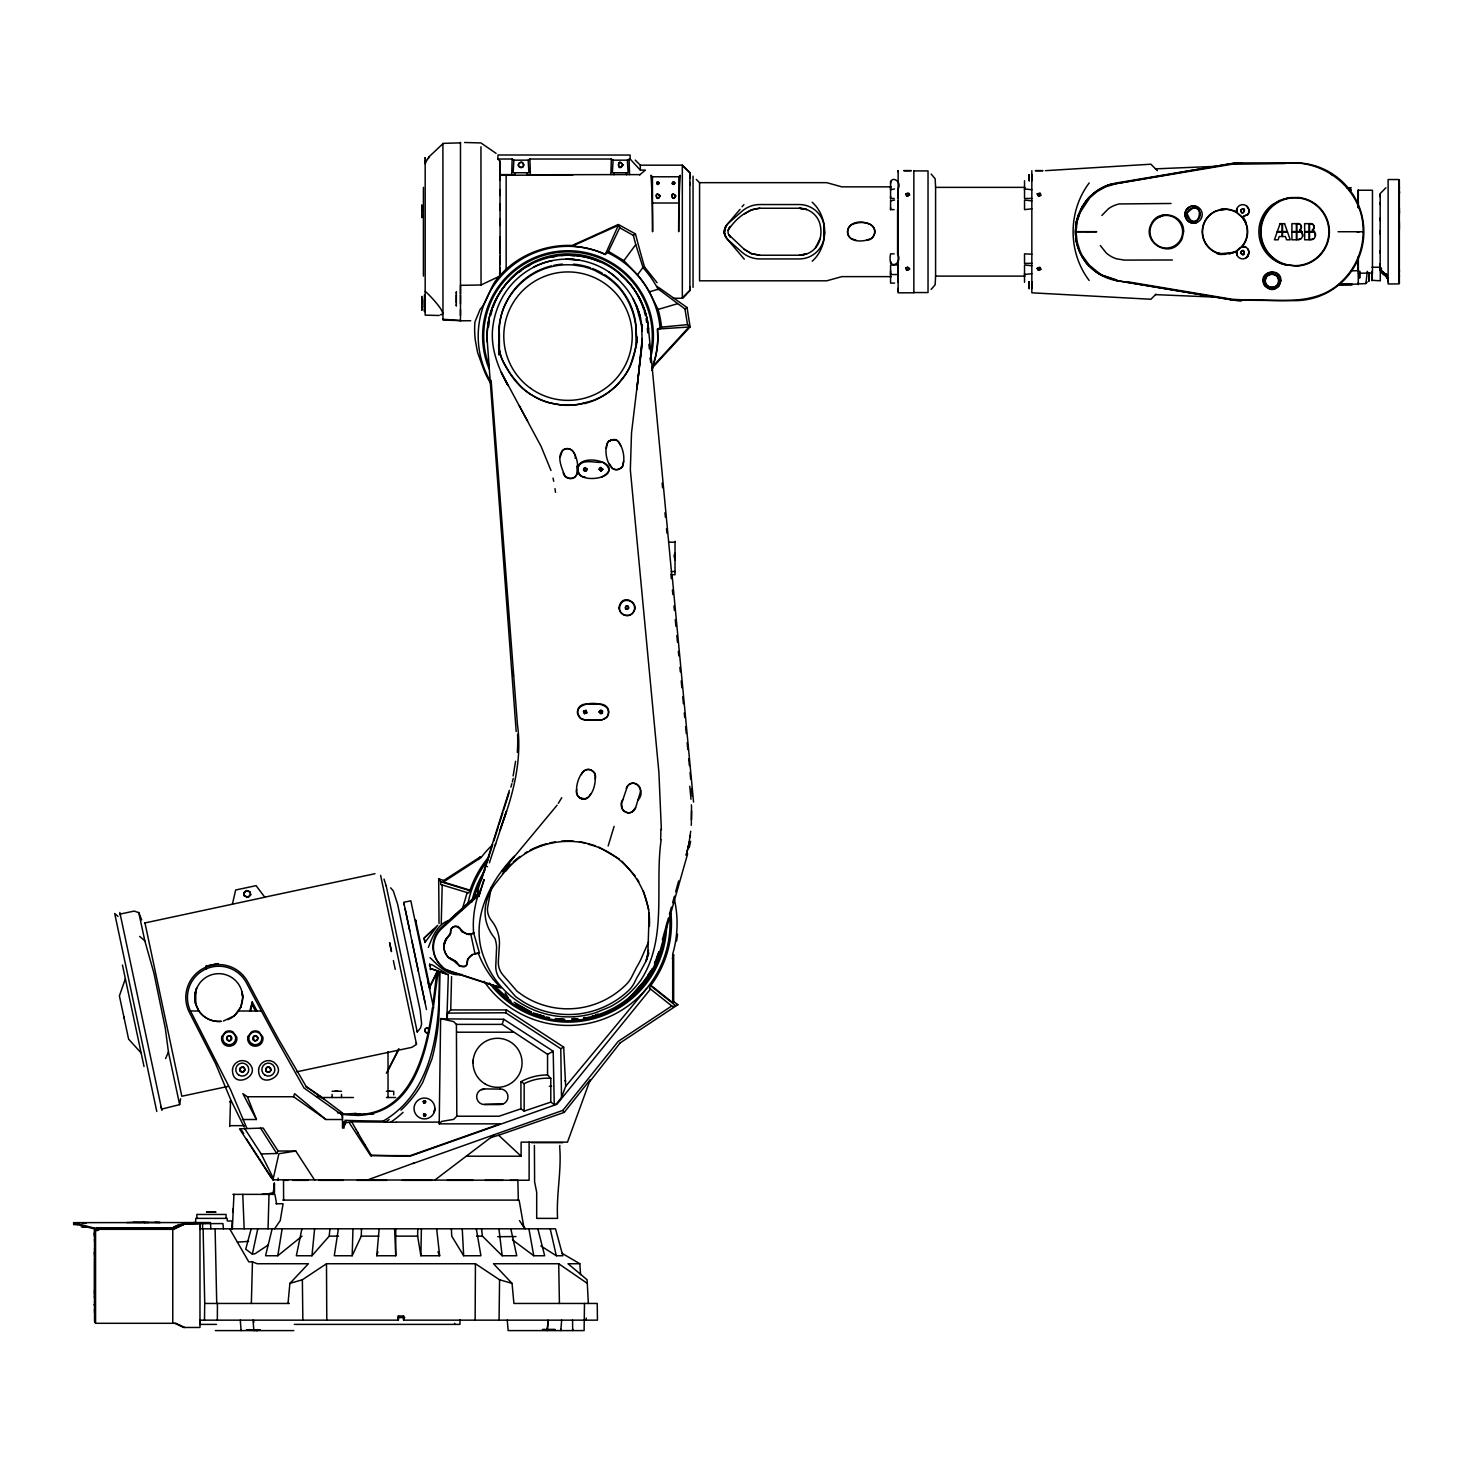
<?xml version="1.0" encoding="UTF-8"?>
<svg xmlns="http://www.w3.org/2000/svg" width="1473" height="1473" viewBox="0 0 1473 1473"><rect width="100%" height="100%" fill="white"/><g stroke="black" fill="none" stroke-linecap="round" stroke-linejoin="round"><path stroke-width="1.5" d="M94.53 1312.664L94.53 1309.202M94.53 1298.615L94.53 1292.502M94.53 1291.784L94.53 1261.164M94.53 1260.465L94.53 1258.31M94.53 1256.819L94.53 1251.203M94.53 1249.62L94.53 1248.754M94.53 1241.334L94.53 1239.069M94.53 1236.123L94.53 1230.894M94.53 1302.15L94.53 1301.193M94.53 1232.662L94.53 1234.705M97.144 1230.673L97.144 1227.764L172.12 1227.764L172.12 1229.329M196.848 1218.374L196.848 1214.452L226.087 1214.452L226.087 1218.374M199.978 1319.937L199.978 1324.393L216.476 1324.393M199.978 1229.495L199.978 1227.561M332.125 1097.514L332.125 1094.384M393.714 1094.899L393.714 1091.254L386.423 1091.254M199.978 1320.158L398.354 1320.158L398.354 1315.997L403.584 1315.997L403.584 1320.158L597.449 1320.158L597.228 1303.458L513.911 1303.458L512.052 1283.388L493.51 1263.742L558.709 1263.742L587.304 1283.388M403.584 1320.158L403.584 1315.997M421.794 296.441L421.794 310.398M421.794 306.053L421.794 309.864M421.794 296.865L421.794 304.727M424.408 309.22L424.408 310.398M424.408 299.442L424.408 307.268M425.181 163.098L425.181 160.52M425.181 163.908L426.562 160.465M425.181 162.932L425.181 157.685L425.181 158.826M456.299 304.635L456.299 305.795L456.299 295.116M456.299 302.738L456.299 292.059L456.299 293.219M460.478 295.116L460.478 303.769M499.973 259.193L499.623 276.151L481.027 284.989L460.478 285.339L460.478 294.066M470.697 320.709L460.478 320.801M460.478 315.461L460.478 309.367M481.027 284.989L480.953 146.766M499.973 267.755L499.973 275.727M499.973 256.228L500.102 264.588M499.973 253.227L499.973 237.19M499.973 225.443L499.973 219.182M499.973 209.976L499.973 204.029M499.973 195.504L499.973 190.109M499.973 180.277L499.973 175.895M521.111 1156.213L521.111 1142.146L567.492 1142.146L590.231 1079.691L564.251 1112.373L498.647 1135.26L521.111 1156.213L466.241 1156.213M565.669 1086.319L563.68 1047.082L506.528 1009.926L450.738 1009.926L447.479 1013.111L447.203 1018.929L503.748 1019.261L553.204 1051.262L554.253 1104.584L556.518 1103.774L561.508 1097.477L565.669 1086.319L646.665 988.622M675.021 556.628L675.021 554.824M675.021 559.777L675.021 558.69M675.021 558.138L675.021 553.277M678.832 176.778L678.685 231.703A66.543 3.48 -90 0 1 680.323 175.342L678.832 176.778L652.429 176.778L650.937 175.287A66.543 3.48 -90 0 1 652.576 231.74L652.429 176.778M689.88 289.334L689.88 286.867M689.88 185.027L689.88 182.523M689.88 178.325L689.88 174.127M890.576 183.352C891.294 174.661 902.875 182.118 897.83 189.133M898.143 291.672L898.143 288.248M1029.222 283.681L1029.259 281.693L1029.222 288.8L1029.259 281.656L1029.259 285.688M1031.836 282.282L1031.836 281.674M1031.836 273.72L1024.527 274.53L1024.527 273.518M1031.836 265.784L1024.527 264.974L1024.527 282.282M1031.836 208.816L1024.527 209.626L1024.527 200.07L1031.836 200.88M1031.836 198.413L1024.527 198.487L1024.527 180.756M1031.836 189.741L1024.527 188.931L1024.527 189.943M1031.836 176.097L1031.836 174.587L1031.836 177.791M1031.836 285.688L1031.836 283.681M1031.836 180.829L1031.836 178.767M1350.631 270.829L1358.106 270.719L1358.106 267.663M1358.364 283.866L1358.364 282.356M1359.671 271.069L1359.671 277.863L1359.671 271.713M1368.804 281.03L1368.804 278.728M1368.804 278.471L1368.804 272.431M1371.934 279.244L1371.934 272.026M1358.364 273.242L1372.468 273.039M1384.749 273.739C1389.131 279.281 1379.299 272.229 1380.183 269.117L1380.183 195.467M1385.946 274.475C1388.542 279.318 1377.089 269.375 1380.753 267.718M1380.183 265.306L1380.183 263.777M1380.183 252.969L1380.183 250.631M1380.183 234.133L1380.183 230.69M1380.183 220.637L1380.183 218.059M1380.183 204.452L1380.183 202.593M1380.183 195.762L1380.183 193.607L1385.909 187.771M1388.118 281.656L1387.327 277.182M1398.816 233.047C1398.816 223.399 1398.834 237.171 1398.816 232.789M1398.816 220.84L1398.816 233.544M1399.35 276.685L1399.35 275.469M1399.35 258.254L1399.092 257.186M1399.35 208.761L1398.816 215.113M1399.35 282.429L1399.35 283.424L1399.35 180.424M1399.35 270.958L1399.35 269.909M1399.35 230.027L1399.35 228.849M1399.35 212.812L1399.35 207.693M1399.35 193.607L1399.35 191.361L1399.35 193.368M1399.35 188.378L1399.35 187.034M77.83 1224.634L73.65 1224.634L73.65 1222.645L210.418 1222.553L210.878 1228.813M74.018 1223.695L73.65 1222.645L94.53 1228.169L171.494 1228.169L185.764 1222.553L185.69 1223.676L171.494 1229.108L94.53 1228.942L73.945 1223.676M639.632 174.937L645.395 170.095L640.313 170.095L630.131 159.029L630.131 155.052L497.966 154.996L497.8 159.029L499.991 161.128L500.102 256.781M890.576 277.366L890.576 276.445M897.757 254.221C903.17 263.575 887.077 272.026 890.576 253.853L894.129 253.853M1031.836 263.317L1024.527 263.391L1024.527 253.853L1031.836 254.203M1031.836 288.505L1031.836 286.591M1358.364 201.341L1358.345 207.527M1398.816 229.088L1398.816 231.758M1399.35 209.81L1398.816 211.909C1398.834 216.605 1398.816 202.611 1398.834 211.633M1398.816 192.908C1398.853 209.976 1398.816 183.683 1398.816 196.866M1398.816 254.829L1398.816 250.778M1398.816 250.079L1398.816 254.424M1399.35 214.635L1399.35 211.302L1398.816 219.385M94.53 1294.012L94.53 1290.33M674.118 557.181L674.137 556.278M898.143 170.665L898.143 171.825M897.978 282.264L897.794 273.886M1398.816 274.199L1398.816 265.25M1399.35 257.959L1398.816 256.339L1398.834 257.425M1398.816 208.595L1398.816 212.646M518.312 1200.108L517.87 1180.352M1029.222 179.798L1029.24 174.679L1029.24 180.811L1029.24 174.679M1398.816 193.055L1398.816 197.787M326.785 1320.158L326.49 1263.742L475.429 1263.742L499.568 1279.761L512.052 1283.388M475.429 1263.742L475.135 1320.158M661.359 829.594L658.891 772.239L630.334 469.777L631.53 432.749L641.823 347.205L642.228 338.551L636.907 389.259L642.154 341.386L641.62 324.594L642.154 331.278C641.602 307.654 628.161 285.394 608.993 272.008M890.576 273.518L890.576 274.53L898.014 274.53L897.775 264.974L890.576 264.974L890.576 283.074L894.571 283.074M1398.816 270.424L1398.816 265.379M1398.816 234.262L1398.816 233.305M421.794 215.297C421.812 226.326 421.794 194.362 421.794 208.669M421.794 211.375L421.812 209.995M691.297 821.474L691.481 808.64M1099.208 273.297L1089.155 265.03L1082.379 255.75A48.94 48.922 71.1 0 1 1079.93 250.778L1077.131 241.867L1076.063 231.703L1077.186 221.392L1079.875 212.83L1089.91 197.658L1096.998 191.637L1105.486 186.887L1116.037 183.665L1231.833 164.258L1284.235 163.54C1323.675 157.85 1363.667 190.164 1363.133 230.617C1363.519 249.581 1355.51 268.509 1341.645 281.435C1316.273 307.065 1276.078 299.24 1244.225 299.921L1232.146 299.258L1127.029 281.674M1399.35 193.037L1399.092 186.887M379.15 1228.813L376.775 1255.751L395.74 1255.751L395.74 1228.813M1372.468 273.242L1372.468 190.238L1358.364 190.238L1358.106 198.634M1367.275 271.253L1365.931 283.571L1359.708 283.866M1398.816 281.14L1399.35 270.406M302.849 1320.158L302.37 1279.761L326.49 1263.742M499.568 1279.761L499.071 1320.158M890.576 200.88L894.553 200.07M890.576 189.741L894.479 188.949M174.79 1323.306L183.646 1327.468L199.978 1327.468L199.978 1223.584L184.751 1224.118L173.685 1229.329L99.059 1229.329L95.579 1230.655M436.671 1228.813L439.654 1255.751L420.891 1255.751L417.632 1236.142L417.761 1228.813M420.891 1255.751L421.388 1228.813M442.913 319.236L460.478 320.598L442.968 320.064L442.913 143.378L460.478 142.863M890.576 181.197L890.576 198.487L894.185 198.487M447.203 1018.929L440.63 1018.598L439.212 1123.844L500.304 1123.844L410.286 1155.642L400.969 1155.642A122.922 6.408 0 0 1 371.417 1155.421M217.433 1303.458L217.341 1320.158M439.028 923.571L438.696 878.902L443.796 880.449L480.437 856.807M439.12 972.18C440.372 1025.392 434.314 1091.18 383.219 1121.082A64.738 1.694 0 0 1 344.921 1120.29M649.372 926.425C651.839 889.066 624.755 852.793 588.353 844.268M1029.24 178.785L1029.259 177.791M1398.834 229.125L1398.816 231.077M438.696 878.902L440.74 881.738L440.685 884.5L468.635 893.043L470.053 890.208A103.441 103.441 0 0 1 489.165 856.476M440.04 971.959L439.304 1003.279A255.197 236.619 0 0 1 432.031 1058.664L422.751 1082.36A111.856 111.856 0 0 1 400.969 1110.126M441.237 923.884L442.195 884.96M448.344 974.426L446.89 1018.598M450.738 1009.926L451.567 976.617M691.537 819.669L691.61 810.794M812.139 202.188C828.765 216.991 828.82 246.396 812.194 261.237M251.349 1303.458L252.454 1261.864L248.771 1261.864L229.696 1228.813M269.007 1194.364L268.049 1228.813M661.138 839.868C654.546 886.028 667.692 938.559 641.05 979.858A96.887 92.615 13 0 1 632.709 989.893A90.479 86.484 13 0 1 609.454 1007.09L595.608 1012.743A88.085 84.219 13 0 1 574.065 1016.72M338.385 1228.813L334.297 1255.751L352.176 1255.751L352.968 1228.813M352.176 1255.751L361.272 1236.142L361.493 1228.813M514.758 172.746L514.703 174.79L511.683 174.606L512.162 159.029L497.8 159.029M640.019 174.606L610.872 174.606L611.35 159.029L529.893 159.029L528.163 160.152L513.911 160.152L512.162 159.029M613.891 174.79L613.946 172.746M744.288 259.193L726.171 237.779L724.348 232.881L726.079 225.719L740.035 209.35M897.738 208.245L897.812 209.626L897.886 200.899M231.869 1228.813L232.218 1220.988L227.321 1220.988L227.137 1218.374L195.799 1218.374L195.486 1223.069M233.121 1212.058L233.305 1208.339M232.347 1228.813L233.949 1194.364M725.011 227.91L727.68 223.914L741.821 211.375A27.195 27.195 0 0 1 759.865 204.544L799.323 204.544A25.115 25.115 0 0 1 823.923 224.596L823.923 238.865A25.115 25.115 0 0 1 799.323 258.935L759.865 258.935A27.195 27.195 0 0 1 741.821 252.086L727.699 239.583L725.047 235.662A10.771 10.771 0 0 1 725.011 227.91L726.079 225.719M278.047 1180.26L278.158 1178.179M586.125 1320.158L586.236 1318.077M931.12 174.017L935.152 178.73L935.594 187.366L935.594 276.114L935.152 284.749L931.12 289.463M513.911 160.152L513.138 172.746L528.917 172.746L528.163 160.152M611.35 159.029L613.099 160.152L612.326 172.746L628.106 172.746L627.351 160.152L630.131 159.029M691.242 825.359L691.408 822.505M1399.092 193.11L1399.074 187.108M1246.802 257.388L1249.012 252.251A6.26 6.26 0 0 0 1242.291 246.378A22.703 22.703 0 0 0 1245.9 223.049C1245.587 216.255 1234.724 215.334 1236.897 208.595M1399.092 213.069L1399.35 227.855L1398.816 226.952M897.738 198.137L897.978 189.262M648.47 950.159L646.168 960.856L648.893 952.976M561.673 1320.158L560.808 1330.598L560.918 1329.309M437.002 970.633L433.062 1003.757M288.008 1303.458L289.886 1283.388L308.409 1263.742L257.241 1263.742L252.454 1261.864M438.107 972.014C430.632 1023.017 426.71 1112.815 358.013 1115.466A64.812 3.388 0 0 1 341.11 1114.214L355.177 1113.478A47.099 2.467 0 0 0 357.166 1113.809L360.167 1114.104L355.177 1113.478M548.103 1320.158L547.22 1330.211M301.891 1228.813L296.349 1255.751L311.963 1255.751L314.614 1228.813M311.963 1255.751L329.216 1236.142L329.934 1228.813M472.999 1062.806L473.312 1059.621M823.923 238.865L824.641 231.721M665.004 933.845L663.402 944.175M724.293 231.795L724.458 229.806M548.177 1321.889L547.183 1330.598M890.576 274.438L890.576 270.682M890.576 263.317L890.576 261.292M690.708 831.214L689.235 841.599M242.787 997.552L242.069 991.734L242.787 997.552L240.725 1007.311M676.641 940.934L677.506 934.195M94.53 1236.897L94.53 1233.288M1302.592 236.232L1301.929 231.942L1296.792 231.942L1296.792 239.804L1300.972 238.681M1315.334 236.232L1314.689 231.942L1309.534 231.942L1309.534 239.804L1313.732 238.681M635.931 346.873L636.152 330.339A76.32 74.202 -14.3 0 0 619.507 288.303L616.414 285.099A73.024 70.999 -14.3 0 0 606.324 276.758L594.632 270.351A68.587 66.69 -14.3 0 0 582.038 266.318L573.163 264.993A66.451 64.609 -14.3 0 0 534.349 273.407C520.079 281.38 508.903 294.434 502.937 309.606A75.639 73.54 -14.3 0 0 498.758 331.554L498.942 344.958A40.563 39.421 -14.3 0 0 504.079 363.168L508.885 371.509A70.741 68.771 -14.3 0 0 515.182 380.623L517.52 383.33A71.551 69.562 -14.2 0 0 524.48 389.922A69.194 67.279 -14.3 0 0 530.575 394.396L536.816 398.005A67.758 65.88 -14.2 0 0 549.061 402.792L562.115 405.13A65.99 64.168 -14.3 0 0 577.766 404.559L584.376 403.271M488.539 326.988L489.386 320.838L489.091 322.421M515.568 761.265L513.138 775.94M1231.097 299.774A64.204 64.204 0 0 0 1241.702 300.639A68.808 68.808 0 0 1 1230.305 299.608L1116.755 280.57L1100.478 274.77A49.511 49.511 0 0 1 1116.773 182.91L1230.305 163.853A68.808 68.808 0 0 1 1241.684 162.932L1294.933 162.822A68.9 68.9 0 0 1 1363.851 231.74A68.9 68.9 0 0 1 1294.933 300.639L1233.582 300.124L1116.792 280.643C1104.253 278.563 1092.837 271.382 1085.159 261.31L1089.247 266.134M94.53 1254.388L94.53 1252.197M576.735 789.546C574.875 794.776 580.252 800.41 585.518 798.845C593.803 794.831 596.234 782.126 594.926 773.693C583.382 758.485 572.445 787.816 578.042 796.377A7.31 7.31 0 0 0 589.347 796.396L590.691 793.892M432.454 1007.624C426.765 1047.892 413.747 1108.69 364.144 1114.104L373.608 1114.104M272.155 1228.813L265.545 1255.751L277.789 1255.751L282.135 1228.813M243.671 893.724L244.702 891.57L247.998 890.613L250.207 892.086L250.594 894.995L248.624 897.075L244.334 895.915L243.671 893.724L246.507 890.576L250.171 892.251L250.594 894.995M257.038 1010.994L252.233 1001.971L249.839 1010.791M491.117 888.09L487.434 908.62A18.394 18.394 0 0 0 490.306 919.005L493.455 923.276A35.941 35.941 0 0 1 499.365 945.629L498.353 961.188A19.039 19.039 0 0 0 502.882 974.923L517.097 991.311L523.191 995.638A81.972 81.972 0 0 0 607.999 998.271A84.458 84.458 0 0 0 625.822 984.903A31.301 31.301 0 0 0 631.365 977.575L636.723 967.025A85.084 85.084 0 0 0 640.902 959.346L648.543 941.984M690.45 835.228L690.156 836.922M98.691 1230.029L97.144 1230.378M890.576 198.487L890.576 196.388M890.576 189.943L890.576 186.095M894.129 209.626L890.576 209.626L890.576 207.527M1075.769 225.443L1076.984 219.238L1075.382 231.758L1076.137 240.43A49.585 49.585 0 0 0 1087.129 263.796L1081.716 256.007M268.325 1244.943L255.05 1253.744L252.362 1254.149L257.757 1228.813M689.235 847.693L690.634 841.341M243.929 1126.495L231.077 1100.552L229.733 1101.951M601.352 477.215C630.094 462.172 569.241 449.228 578.889 473.662A5.211 5.211 0 0 0 580.657 475.705C590.599 482.941 622.029 475.337 602.752 462.227C595.46 463.443 582.295 457.9 578.116 467.033C576.9 471.691 579.883 477.344 585.131 477.086M232.403 904.146L235.662 890.005L256.081 885.66L264.809 897.241L144.962 922.945M559.85 1145.442L559.666 1146.712C561.729 1170.869 556.168 1194.272 557.567 1218.374L536.688 1218.374L536.688 1192.265L534.607 1181.825L534.404 1145.442M687.817 848.706L689.456 841.838L686.234 855.095L689.456 841.838M467.18 892.601L461.914 910.498M251.183 1228.813L245.733 1249.196L252.362 1254.149M1078.383 214.708L1076.137 223.104L1082.084 206.828L1089.21 197.364L1085.122 202.206M1301.653 231.537L1299.646 230.046C1303.329 228.149 1300.585 222.515 1296.792 223.657L1296.792 231.537L1301.635 231.537L1299.646 230.046L1301.156 228.425A3.406 3.406 0 0 0 1300.143 224.375L1298.044 223.657M1314.395 231.537L1312.406 230.046C1316.089 228.149 1313.345 222.515 1309.534 223.657L1309.534 231.537L1314.395 231.537L1312.406 230.046L1313.898 228.425A3.406 3.406 0 0 0 1312.885 224.375L1310.804 223.657M470.053 890.208L443.373 882.032L443.796 880.449M662.371 939.792L668.411 917.992M669.607 913.628L671.43 907.092M672.627 902.746L674.45 896.192M675.647 891.846L678.666 880.946M376.775 1255.751L377.898 1251.829M687.596 853.972L660.42 949.662A96.132 95.727 0 0 1 595.884 1015.376M252.233 1001.971L250.723 1010.994M554.253 1104.584L550.792 1102.117L550.792 1078.328L547.551 1074.977L547.551 1054.337L502.238 1024.379L503.748 1019.261M447.479 1013.111L505.681 1012.761L506.528 1009.926M473.57 898.733L475.632 891.901M622.784 799.618C617.371 806.56 626.246 817.055 633.335 811.089A7.42 7.273 16.3 0 0 635.6 807.72L640.203 792.64A7.31 7.31 0 0 0 627.572 785.864L621.661 803.282L622.195 808.935A7.31 7.31 0 0 0 632.064 811.936L635.618 807.627M495.131 845.594L506.454 811.144L499.955 830.404M637.901 800.152C647.568 790.614 632.433 774.927 626.228 788.368M477.418 894.921L478.338 888.403L509.345 790.32M564.84 1080.759L565.687 1081.072M503.545 810.26L509.032 792.934M325.92 1119.517L293.606 1096.741L294.563 1093.666L325.92 1119.517L342.491 1119.517M586.806 470.126L585.352 467.475L583.492 469.629C583.492 472.465 588.15 469.592 586.07 470.844M493.842 840.899L498.316 826.795M498.997 824.641L502.882 812.341M485.74 866.437L492.645 844.692A109.057 109.057 0 0 0 481.119 857.544L443.373 882.032M481.229 880.559L485.354 867.634M500.986 827.218C513.212 794.739 522.307 759.921 517.483 724.974L491.117 380.402M659.039 951.687L656.829 958.021M489.404 862.828L495.646 843.734M728.178 230.267C734.861 219.716 746.701 209.092 759.865 208.245L799.323 208.245L806.504 209.479L799.323 208.245A21.395 21.395 0 0 1 820.295 225.369A31.835 31.835 0 0 1 820.295 238.11L815.49 247.851M675.021 541.291L675.021 574.709L671.743 574.709L648.212 325.459A81.125 80.794 0.1 0 0 571.984 255.216L564.049 255.326A81.125 80.794 0.1 0 0 487.25 339.14M125.371 978.772L119.405 995.895L124.211 1018.469M658.873 952.166L654.491 963.471L655.338 961.574M429.619 985.934L430.171 988.53L415.607 919.981L415.828 921.048M581.264 774.724L582.645 772.128A7.31 7.31 0 0 1 595.276 778.922M656.811 963.968L659.481 957.542M374.989 873.71L264.753 897.167M161.054 1106.481L161.625 1109.132L179.632 1104.621L180.608 1098.748M165.602 1058.535L168.438 1051.961L165.271 1028.044L153.892 973.009L144.814 940.805L138.72 912.376L141.703 919.925M428.367 947.452C432.528 936.57 437.407 923.737 449.799 920.128M605.293 254.461L618.31 225.351L572.168 246.194A91.068 89.835 -46.4 0 1 605.293 254.461L608.441 251.367L619.71 227.763L618.936 225.645M429.564 965.92L429.637 964.226L432.675 965.091L448.087 974.666L430.558 968.498L429.637 964.226M429.269 987.481L437.426 970.965M430.337 986.1L436.395 973.856M578.116 467.033L578.944 465.413M387.786 1071.055L397.986 1051.059M386.331 1073.228L398.87 1048.666M223.38 1021.047L234.391 1015.818L241.001 1006.759M648.433 328.682L647.42 320.654A81.733 81.383 0 0 0 639.595 298.411A81.494 81.144 0 0 0 625.657 279.373L619.857 274.015M647.807 329.842L648.562 328.461M244.371 1128.06L261.181 1153.948L276.758 1153.506L278.102 1151.021L295.76 1151.021L314.743 1180.26M650.532 989.064L556.868 1104.308L410.359 1156.102L371.325 1155.44M472.483 954.449L467.622 959.181C467.622 972.18 458.545 965.772 453.794 960.819A15.061 15.061 0 0 1 448.492 935.944L450.812 932.98A5.616 5.616 0 0 1 451.438 928.598C459.429 920.33 463.645 940.271 473.606 932.814A96.316 96.316 0 0 1 476.331 901.329L477.841 896.063L441.918 928.413A25.612 25.612 0 0 0 451.106 971.793L500.949 987.996L493.897 980.245A96.058 96.058 0 0 1 485.004 967.356A97.236 97.236 0 0 1 478.283 953.178C472.594 953.105 466.315 957.8 467.144 963.839A5.082 5.082 0 0 1 465.247 966.196L459.447 966.27L456.648 961.924L448.234 957.192A15.135 15.135 0 0 1 444.864 941.302L450.333 934.085L450.572 931.341A5.229 5.229 0 0 1 460.092 928.303L461.804 931.783L468.046 934.177L470.697 933.624L475.024 953.988L479.443 953.049L473.606 932.814M561.747 797.666L558.341 803.319M344.056 1122.297L346.523 1122.297L344.056 1122.444M250.52 894.755L247.335 897.444L244.242 895.768L243.708 893.503M1089.21 182.947C1067.778 211.247 1067.722 252.178 1089.173 280.478M499.991 161.128L500.102 175.305L572.887 174.937M647.844 975.421L649.924 972.162M428.882 1031.929L429.38 1030.879A2.357 2.357 0 0 1 429.011 1031.744M645.303 980.502L652.429 968.755L641.841 985.05L628.658 998.399L631.622 995.84M557.107 805.179L502.256 871.206L514.187 856.31C488.244 883.119 469.187 922.245 484.617 959.236A87.828 83.961 13 0 0 493.547 976.857A89.117 85.195 13 0 0 504.576 990.39A87.146 83.298 13 0 0 574.065 1016.738M274.567 1228.813L280.238 1220.583L283.074 1203.754L275.911 1203.754M728.638 228.849L730.387 226.455A7.052 7.052 0 0 0 728.638 234.63L744.288 249.324L751.525 253.706L759.865 255.234L799.323 255.234L806.504 253.982L799.323 255.234A21.395 21.395 0 0 0 820.295 238.11M428.127 158.476L429.306 156.967L425.181 162.159M651.913 368.14A89.816 89.816 0 0 0 657.823 336.139L657.529 329.05L661.506 327.135A94.272 94.272 0 0 0 658.063 309.459L649.354 291.838A92.615 92.615 0 0 0 637.459 274.862L623.871 260.647L635.747 244.61L633.372 235.422L619.71 227.763M637.459 274.862L642.983 267.405L635.747 244.61M499.623 276.151C489.938 285.173 488.502 300.105 480.088 309.422L474.914 322.053A280.441 162.085 0 0 0 475.319 340.337L477.547 352.342L483.752 369.557A90.645 90.645 0 0 0 491.025 383.974M502.422 873.784L509.621 864.504M1244.059 216.973L1242.07 217.083L1247.962 214.322A6.095 6.076 -90 0 0 1248.846 209.369L1246.802 206.091M670.97 913.389A103.441 103.441 0 0 1 650.882 985.327L649.335 988.107L672.609 1006.63L677.967 1004.77L673.658 1001.511L673.658 954.578A110.144 110.144 0 0 1 672.369 958.665M589.347 1082.103L619.93 1043.197M505.257 871.04L494.633 884.555A68.384 65.364 12.8 0 0 491.025 890.189C482.076 906.76 483.07 924.013 494.965 938.485A34.118 32.609 13 0 1 496.604 947.323L495.793 965.496A22.445 21.469 13 0 0 496.972 973.561A21.874 20.898 13 0 0 498.703 977.262L515.624 996.65L523.744 1002.119A83.703 80.021 13 0 0 581.651 1013.534C599.014 1010.846 615.438 1002.855 628.253 990.85A32.572 31.136 13 0 0 635.176 981.165L636.097 979.232A56.213 53.746 13 0 1 639.208 973.782L645.966 961.169A32.332 30.915 13 0 0 647.825 954.596L649.17 912.984M413.084 1163.486L562.815 1110.384L618.237 1041.356L671.78 1005.949M641.786 987.352L646.168 981.92M416.969 1030.713L417.246 1031.984L420.468 1028.062L421.628 1024.122L420.173 1010.349L397.6 904.146L393.328 890.999L390.676 887.851M1101.859 215.463L1108.488 208.706A28.3 28.226 61.1 0 1 1119.204 203.955L1171.017 203.477M644.787 979.95L646.444 977.998L644.769 979.95M505 870.635L507.007 868.278M630.241 997.055L647.439 977.391L630.241 997.055L633.206 994.367M650.882 985.327L672.682 1002.671L673.769 1001.456M742.061 206.717L743.92 204.655M500.102 275.414C517.888 255.252 545.286 244.352 572.04 245.494A386.349 20.291 -24.5 0 0 606.839 229.788M689.327 326.656L652.852 366.372A90.847 89.614 -23.6 0 0 657.805 339.932L657.529 329.05L690.101 326.932L653.349 366.685M621.146 603.138C625.215 597.578 634.955 601.168 634.587 607.999A7.439 7.439 0 0 1 632.856 612.842C628.805 618.402 619.01 614.867 619.415 607.999M1242.089 246.378L1244.059 246.488C1240.561 246.525 1234.926 250.705 1236.897 254.884L1236.694 250.981L1236.473 252.951A6.26 6.26 0 0 0 1243.102 258.88A6.26 6.26 0 0 0 1248.994 252.214L1247.962 249.158M428.846 156.967L442.931 143.691M673.327 298.283L682.33 298.264L689.88 290.752L689.88 172.728L682.33 165.179L640.313 165.179L635.231 160.097M689.88 172.728L682.33 165.179L682.33 298.264L689.88 290.126M682.33 298.246L686.105 294.453M608.846 441.292C601.26 448.602 609.527 479.775 622.545 466.407C625.454 458.471 623.3 447.148 617.574 440.887C614.812 436.616 603.433 444.349 612.087 439.783L614.444 439.672M229.733 1126.495L230.561 1100.552M1156.01 294.14L1150.892 299.258L1031.836 292.814L1031.836 170.684M439.212 1123.844L441.642 1121.413L453.647 1119.388L456.814 1116.221L456.409 1024.379L453.647 1021.618L440.63 1018.598M1093.868 193.092L1087.092 199.72A49.585 49.585 0 0 1 1108.322 185.027L1110.568 184.272M246.764 1128.06L230.469 1089.523L190.477 1010.994A31.32 31.32 0 0 1 204.692 969.565A31.32 31.32 0 0 1 246.433 982.841L261.402 1010.994A154.26 8.065 62 0 0 278.102 1041.963L303.972 1087.958L342.141 1114.987L342.491 1118.062M1247.962 214.322L1242.07 217.083M433.246 929.463L424.095 938.154L425.016 942.425L437.665 925.357L424.095 938.117L425.016 942.444M450.425 919.023L477.694 894.479M477.491 894.866L441.587 927.18A26.109 26.109 0 0 0 442.103 966.435M448.492 935.944L450.222 934.526M1245.108 258.419L1247.962 256.081M277.789 1255.751L302.039 1236.142M631.935 997.203L620.796 1005.543M434.59 1180.26L494.633 1134.615M519.306 272.21L521 270.922M608.349 441.771L609.896 440.593M633.372 235.422L635.452 233.912A71.035 3.719 75.5 0 0 644.566 267.092M689.272 326.085L687.523 324.631L684.963 308.98L687.062 307.544L658.965 287.677M389.185 1119.59L385.429 1122.095A100.09 2.596 0 0 1 352.01 1121.763M619.857 1043.105L677.764 1004.77M272.542 1194.364L274.365 1192.541L274.365 1184.182L273.352 1193.204L263.925 1194.364M744.288 214.156L751.525 209.774L759.865 208.245M531.035 264.164L524.204 268.123A81.273 80.941 0 0 0 506.454 283.645L501.63 289.886A81.641 81.31 0 0 0 491.098 310.987A81.733 81.402 -0.2 0 0 487.324 342.123L516.194 731.547M527.647 266.521L529.415 265.508M344.056 1123.052L351.642 1121.782M561.508 1097.477L560.771 1048.721L563.68 1047.082M601.5 713.687L602.696 711.938L601.739 710.428L599.695 710.704L599.124 712.196L602.015 713.392L602.439 711.109L600.689 710.225L599.106 711.882L600.616 713.779M273.242 1194.216L274.346 1192.872L274.365 1182.874L273.37 1193.185L261.844 1194.364M547.551 1054.337L553.204 1051.262M673.069 181.934C669.607 185.322 677.635 184.401 673.603 181.879M185.69 1223.676L222.957 1223.584L223.417 1228.813M172.58 1229.329L179.964 1225.849M173.906 1226.935L179.301 1224.431M606.784 229.733L618.31 224.467L635.452 233.912M1160.08 216.678L1163.044 215.353L1157.023 217.838M479.185 893.319L478.338 888.403M533.373 267.202C560.495 252.969 595.829 257.978 617.942 279.262M602.126 1014.897L608.57 1012.227M1229.366 254C1251.534 245.881 1219.349 258.953 1216.256 252.712A22.703 22.703 0 0 1 1216.256 210.768L1224.928 209.332L1220.509 209.479A22.703 22.703 0 0 1 1236.639 212.278A6.26 6.26 0 0 1 1244.262 204.784A6.26 6.26 0 0 1 1247.428 215.003M366.667 1180.26L413.784 1163.118M550.792 1102.117L524.167 1111.121L520.926 1108.801L499.052 1116.221L456.814 1116.221M428.017 1032.591L427.557 1032.739A2.136 2.007 8.5 0 1 425.955 1032.518L424.721 1030.492L425.494 1028.688A2.246 2.117 8.5 0 1 426.839 1028.099L428.956 1029.038A2.578 2.412 8.5 0 1 429.361 1029.94A2.357 2.357 0 0 0 426.47 1028.172A2.357 2.357 0 0 0 424.832 1031.192A2.357 2.357 0 0 0 427.962 1032.61M595.387 1014.971L598.038 1014.124M1196.923 222.478C1188.693 226.4 1180.738 214.469 1187.551 208.374A8.654 8.654 0 0 1 1192.872 205.925L1195.745 206.165M481.561 1089.689L484.488 1089.099M503.066 1103.793L484.488 1104.382M649.354 291.838L658.431 289.15L684.963 308.98M658.063 309.459L677.359 303.751M1283.186 199.352L1290.274 197.603L1298.965 197.511A34.395 34.321 31.6 0 1 1313.695 202.832A34.45 34.45 0 0 1 1313.695 260.629A34.395 34.302 -29.3 0 1 1297.363 266.079L1283.443 264.404A35.941 35.868 -40.7 0 1 1276.005 261.218A33.916 33.824 90 0 1 1272.267 204.673L1279.798 200.365L1287.42 198.118M289.886 1283.388L302.37 1279.761M592.128 400.803L580.38 403.933A66.708 64.867 -14.3 0 1 539.063 398.907A68.863 66.948 -14.2 0 1 521.7 387.399C510.947 375.523 499.347 361.308 498.629 344.498L498.887 354.919M1298.265 239.86L1299.702 239.473A5.119 5.119 0 0 0 1302.795 234.759L1301.929 231.942M1311.025 239.86L1312.461 239.473A5.119 5.119 0 0 0 1315.555 234.759L1315.334 233.286M593.048 1015.634L592.551 1015.781M1108.322 185.027L1229.55 163.834L1241.684 162.822L1229.476 163.853M552.32 260.629C534.073 264.404 517.575 275.359 506.767 290.512A78.216 76.044 -14.3 0 0 497.653 307.489L496.033 312.129A85.471 83.096 -14.3 0 0 492.939 326.067C489.957 347.076 497.911 367.624 508.001 385.613L501.336 372.485L541.088 446.393L550.994 470.495M610.835 440.151L613.155 439.654M205.962 966.233L218.225 963.618L205.999 966.214L206.441 969.197M470.771 933.919L474.361 933.146M228.241 1086.374L181.805 1096.243L144.925 922.761M296.81 1071.792L411.832 1047.358L416.528 1044.375L380.605 875.349M866.345 240.081L871.003 238.681A8.359 8.359 0 0 0 871.003 224.798C843.974 212.609 837.64 246.267 866.4 240.246C872.587 240.449 877.024 232.992 873.857 227.671C869.18 220.747 857.986 221.797 851.265 224.798A8.341 8.341 0 0 0 851.284 238.681L855.905 240.081M356.429 1114.104L355.748 1114.104M1351.735 283.718L1338.57 284.657L1358.364 284.068M584.081 799.066L585.812 798.753L580.417 798.274M551.086 257.296L556.205 256.357M581.909 1020.053L588.758 1018.819M583.75 1017.696L585.094 1017.456M295.76 1151.021L278.876 1153.709L273.334 1178.29L261.181 1153.948M577.563 1020.31L583.234 1019.482M1365.931 283.571L1367.239 281.987M478.283 953.16L479.443 953.049M1350.262 190.091L1351.312 189.98L1349.047 190.183M578.594 1019.997L582.829 1019.592M661.506 327.135L687.523 324.631M1214.249 166.412L1155.513 168.843M254.479 1329.843L246.414 1329.953L249.453 1329.622M237.392 1242.126L248.569 1241.389M572.168 1018.929L576.017 1018.672M1045.407 170.665L1150.892 164.203L1157.373 170.702M571.966 1018.929L575.869 1018.69M355.177 1114.104L372.025 1113.846M610.872 174.606L527.371 174.79L527.297 172.746M572.371 1019.261L578.06 1018.948A95.727 95.34 0 0 1 572.721 1019.353M141.647 1222.553L133.178 1222.295M461.951 974.445C448.363 976.709 438.77 966.104 430.024 957.653M257.204 1329.622L260.205 1329.916L252.159 1329.843M542.414 1329.567L544.992 1329.567M85.121 1223.087L82.249 1223.069L85.931 1223.069L82.47 1223.069L84.274 1223.069M542.801 1329.567L555.137 1329.567L553.24 1329.567M546.06 1329.567L553.038 1329.567M678.685 203.016L652.576 203.016M81.273 1226.77L86.981 1226.77L82.985 1226.77M84.108 1226.77C80.776 1226.77 87.478 1226.77 84.256 1226.77M82.93 1226.77L82.506 1226.77M1172.398 259.984L1124.451 260.095L1116.516 258.806A28.429 28.337 -63 0 1 1106.223 252.951L1100.294 245.512M337.74 1091.254L335.015 1091.254M389.94 1091.254L388.117 1091.254M613.099 160.152L627.351 160.152M913.849 170.923L928.027 170.923L928.027 292.556L913.849 292.556M500.617 174.606L511.683 174.606M1398.816 179.54L1388.118 179.54L1388.118 283.939L1398.816 283.939L1398.816 179.669M696.306 179.411L699.565 182.67L826.758 182.67L841.819 186.85L890.889 186.85M935.594 187.366L1024.969 187.366M1349.857 187.881L1351.312 187.881M1346.856 187.881L1350.207 187.881M1338.092 231.74L1359.395 231.74M1356.891 231.74L1363.133 231.74M1371.934 267.239L1380.293 267.239L1380.293 280.809L1371.934 280.293M935.594 276.114L1024.969 276.114M890.889 276.629L841.819 276.629L826.758 280.809L699.565 280.809L699.565 182.67M668.576 542.211L675.021 542.211M671.209 571.524L675.021 571.524M190.477 1010.994L198.837 1010.994C203.679 1018.266 212.701 1022.317 221.337 1021.341L218.777 1021.433A23.881 23.881 0 0 1 196.701 988.401A23.881 23.881 0 0 1 235.662 980.668A23.881 23.881 0 0 1 227.91 1019.629M238.736 1010.994L261.402 1010.994M456.409 1024.379L502.238 1024.379M456.814 1032.205L513.506 1032.205M549.355 1086.301L551.546 1086.301M500.157 1089.099L484.488 1088.915A7.825 7.825 0 0 0 476.663 1096.741A7.825 7.825 0 0 0 484.488 1104.566L500.157 1104.566A7.825 7.825 0 0 0 507.982 1096.741A7.825 7.825 0 0 0 500.157 1088.915M332.125 1091.254L341.515 1091.254M316.548 1096.464L320.58 1096.464L342.491 1112.999L342.491 1128.06L344.056 1128.06L344.056 1121.763L342.804 1121.597M242.382 1119.517L256.431 1119.517L242.861 1093.666L247.372 1096.741L293.606 1096.741M320.212 1097.514L353.428 1097.514M386.423 1097.514L395.666 1097.514M439.285 1122.131L396.403 1122.113M230.561 1125.667L244.426 1125.667M260.537 1128.06L276.758 1153.506M531.495 1142.68L562.76 1142.68M271.529 1178.179L239.491 1128.815L263.188 1128.06L278.102 1151.021M287.769 1180.352L283.516 1180.352L283.608 1200.108M292.943 1180.352L308.391 1180.352M318.831 1180.352L343.099 1180.352M357.202 1180.352L386.607 1180.352M402.258 1180.352L432.326 1180.352M447.092 1180.352L473.256 1180.352M484.93 1180.352L503.177 1180.352M509.971 1180.352L517.539 1180.352M232.863 1194.364L274.899 1194.364L276.611 1203.754M282.834 1200.108L519.104 1200.108L524.057 1228.224M213.843 1211.837C194.639 1211.837 219.495 1211.856 214.727 1211.856M154.904 1222.295C176.502 1222.848 124.689 1221.964 148.552 1222.553M141.647 1222.277L126.788 1222.553M202.593 1223.069L193.202 1222.553M73.65 1223.584L78.069 1223.584M338.587 1236.142L329.216 1236.142M361.272 1236.142L378.8 1236.142M396.053 1236.142L417.632 1236.142M476.552 1236.142L482.426 1236.142L502.164 1255.751L516.747 1255.751L510.818 1228.813M451.364 1228.813L451.751 1236.142L463.664 1255.751L480.916 1255.751L476.313 1228.813M512.457 1239.824L533.76 1255.751L544.679 1255.751L537.829 1228.813M540.849 1245.937L556.315 1255.751L562.815 1255.751L555.505 1228.813L199.978 1228.813L199.96 1223.584M580.565 1274.568L579.828 1263.742L568.007 1263.742L587.101 1279.761L588.353 1303.458M289.334 1303.458L204.71 1303.458L204.489 1320.158M397.913 1317.562L404.799 1317.562M294.305 1324.393L459.963 1324.393L459.963 1319.826M215.353 1330.598L293.79 1330.598M256.21 1330.598L257.517 1330.598M355.177 1113.791L357.147 1113.809M464.566 142.494L480.916 142.936L496.125 153.395M439.138 315.498L425.181 315.13L425.181 163.724M565.963 259.119L579.441 260.15M564.767 1019.316L555.634 1018.653M366.133 1113.956L369.484 1114.104M1309.534 223.657L1311.707 223.767M1296.792 223.657L1298.947 223.767M493.05 307.378A80.205 80.205 0 0 1 499.973 292.611A80.536 80.536 0 0 1 509.787 279.483A79.597 79.597 0 0 1 536.209 260.574A78.953 78.953 0 0 1 568.007 253.89L575.262 254.221A79.247 79.247 0 0 1 596.675 259.266L603.322 262.231A79.837 79.837 0 0 1 615.769 269.964A79.432 79.432 0 0 1 631.291 285.541A80.334 80.334 0 0 1 641.97 304.69A81.107 81.107 0 0 1 643.793 309.864M567.05 259.027L574.488 259.395M570.474 255.51L574.47 255.731M1155.513 294.637L1215.317 297.123M144.814 1222.553L144.133 1222.553M143.323 1222.277L144.133 1222.277M553.793 1019.997L560.882 1020.789M555.303 1018.524L559.059 1019.058A95.727 95.34 0 0 0 563.294 1019.353M626.264 609.233L628.695 608.183L627.848 606.029L626.154 606.029L625.252 607.962L626.264 609.233L628.327 608.791L628.437 606.526L627.167 605.808L625.602 606.489L625.657 608.772M583.345 799.066L579.055 797.39M759.865 255.234L751.525 253.706L744.288 249.324M1116.884 279.962L1103.535 275.69A48.572 48.535 22.2 0 1 1099.208 273.315M1216.256 252.712L1224.928 254.442M546.336 1016.959L549.65 1017.714M1242.291 246.378L1245.9 247.206M544.108 1016.333L537.24 1014.381M544.679 1016.591L533.244 1012.89M588.316 843.642L595.626 845.907M1287.365 265.343L1283.186 264.127A34.45 34.45 0 0 1 1279.116 201.12M485.869 866.216L487.526 866.713M440.74 881.738L469.445 890.521M497.579 986.56L450.977 971.407A26.109 26.109 0 0 1 447.81 970.155M446.098 973.966L430.558 968.553L430.319 969.621A17.621 1.215 78.1 0 0 430.521 968.369M1100.46 274.843L1116.792 280.643M138.867 912.763L134.264 911.069L120.16 914.07L120.363 915.064M599.75 261.715L592.349 258.972A80.794 80.444 0 0 0 561.176 255.51M498.169 986.928L494.744 985.621A99.722 99.722 0 0 0 508.664 998.363L505.092 992.986M1380.882 269.651L1382.263 271.253M598.83 847.104L619.36 859.072M533.134 1014.602L520.245 1008.545M383.219 1121.082L385.429 1122.095M184.751 1327.468L175.895 1323.306L95.579 1323.306L95.579 1228.942M608.441 251.367L623.871 260.647M1380.183 267.497L1381.6 268.841M448.234 957.192L455.617 961.335M562.17 1253.394L579.828 1263.742M515.973 1004.163L531.44 1012.246L514.151 1002.266M520.926 1108.801L520.926 1081.698L524.167 1083.649A51.168 51.168 0 0 1 550.792 1078.328M305.648 1086.577L309.201 1088.86M440.298 314.688C450.094 315.756 425.789 291.212 425.181 291.415M505.681 1012.761L560.771 1048.721M1331.113 174.256L1332.678 175.287M320.58 1096.464L306.034 1086.264L278.342 1038.87A113.863 5.966 62 0 1 263.262 1010.994L247.887 982.086A32.958 32.958 0 0 0 204.305 967.927A32.958 32.958 0 0 0 188.673 1010.994L215.702 1063.929L231.077 1100.552M310.637 1089.836L324.318 1099.502M658.431 289.15L657.787 288.708A101.582 101.582 0 0 0 643.075 267.773L642.983 267.405M342.491 1113.072L342.307 1112.944A109.665 3.83 0 0 1 337.446 1112.796M650.956 986.008L674.929 1005.083M508.351 1000.683L497.745 991.182M1386.701 275.543L1383.073 272.155M139.64 936.386L144.814 940.805M117.987 916.427L114.691 913.499L156.782 1111.471M621.937 861.226L635.36 876.232M1385.485 274.144L1383.165 271.879M141.132 1052.937L128.593 1039.128M644.548 266.981L657.068 282.687M1380.201 269.633L1385.909 275.506L1386.866 278.36L1386.185 274.107M509.676 999.615L510.984 1001.235M1358.106 270.167L1358.364 284.676M562.815 1110.384L564.251 1112.373M522.289 1224.652L525.198 1228.813L519.435 1220.583M349.451 1123.052L370.938 1156.158M241.535 1130.214L243.726 1133.584M246.488 1139.108L273.223 1180.26M1242.291 217.102L1245.9 223.049M637.183 879.013L638.895 881.848M362.726 1140.875L364.77 1144.374M356.19 1129.681L357.976 1132.755M198.873 1010.994L195.522 1003.555L195.486 991.734L195.522 1003.555M519.251 405.535L527.629 421.26M252.527 1005.451L255.492 1010.994M633.059 298.724L639.006 312.386L640.516 318.021L636.244 305.187L641.823 326.417M437.941 1251.829L439.654 1255.751M609.288 463.7L612.492 468.469A7.31 7.31 0 0 0 619.231 469.095A7.31 7.31 0 0 0 622.527 466.425L623.65 460.939M575.28 458.361C575.869 452.45 569.941 446.301 564.085 449.394C555.45 455.415 562.17 468.985 565.172 476.46A7.31 7.31 0 0 0 577.508 472.759L576.772 466.039M620.667 445.601L618.66 441.808A7.31 7.31 0 0 0 607.428 442.876L606.305 448.344M643.314 890.742L648.728 909.725M247.372 1096.741L256.431 1119.517M384.011 879.05L386.202 885.936M724.458 233.655L725.176 236.011M95.064 1306.017L94.53 1303.992L94.714 1307.582M1386.48 274.015L1386.848 275.469M898.014 274.53L897.904 273.149M179.632 1104.621L168.438 1051.961M550.202 1228.813L556.315 1255.751M404.32 905.103L403.823 902.82M687.062 307.544L690.101 326.932M553.038 478.099L553.719 481.266M425.071 1002.763L420.431 980.963M409.789 930.899L405.167 909.099M418.387 971.333L411.832 940.511M429.95 987.481L430.171 988.53M386.129 885.568L417.246 1031.984M119.829 912.487L161.901 1110.403M428.164 982.381L429.011 986.431M433.614 1008.029L410.82 900.795L403.712 902.305L426.507 1009.539M393.365 960.543L395.243 969.381M128.482 1038.575L123.769 1016.407M122.443 965.018L144.023 1066.507M416.233 1042.884L416.436 1043.86M1076.984 244.297L1075.787 238.074L1076.137 240.43M724.679 234.63L724.293 231.335M528.917 1228.813L533.76 1255.751M94.53 1296.406L94.714 1297.547M95.064 1307.987L94.53 1303.992L94.714 1305.815M555.008 488.631L555.487 492.35M498.924 1228.813L502.164 1255.751M481.542 1228.813L482.426 1236.142M252.988 1320.158L253.89 1330.598M254.645 1329.659L254.755 1330.598M253.559 1320.158L253.816 1322.515M657.621 286.388L657.971 289.647M1236.676 212.48L1236.473 210.529L1236.639 212.278M647.328 328.332L647.789 332.898M648.912 344.295L649.372 348.862M650.274 357.994L650.735 362.561M662.132 483.199L662.555 487.747M664.967 512.733L665.409 517.281M666.514 528.66L666.956 533.189M670.896 574.102L671.338 578.65M672.424 590.01L672.866 594.558M673.971 605.937L674.413 610.466M675.278 619.562L675.941 626.393M676.825 635.471L677.47 642.302M678.353 651.379L678.795 655.927M679.882 667.306L680.323 671.835M681.207 680.931L681.87 687.762M682.736 696.858L683.398 703.744M684.282 712.895L684.724 717.48M685.608 726.649L686.271 733.517M687.154 742.687L687.817 749.554M688.72 758.724L689.382 765.592M690.045 772.46L690.708 779.327M691.592 788.497L692.292 796.156M672.056 574.709L693.562 802.067M689.769 786.214L690.984 799.213M507.246 1320.158L508.148 1330.598L584.1 1330.598L584.486 1303.458M635.802 327.172L637.091 342.509M560.182 457.238L562.281 450.683A7.31 7.31 0 0 1 571.506 449.891C579.552 456.096 582.111 486.679 565.08 476.35A7.181 7.162 6.1 0 1 563.183 472.686M240.265 1320.158L241.13 1330.598L241.056 1329.659M513.083 671.43L513.414 676.033M637.072 341.294L636.796 336.82L636.852 338.403A45.111 43.877 -13.7 0 1 636.17 346.505L630.186 366.298A69.01 67.095 -14.2 0 1 624.957 375.357L618.402 383.496A66.69 64.83 -14.3 0 1 592.146 400.822M619.176 607.594L619.249 608.754A7.623 7.604 0.1 0 0 620.943 612.565L622.656 614.112A7.291 7.273 0 0 0 626.228 615.383A7.439 7.439 0 0 0 630.076 614.922M1398.816 208.337L1398.834 209.497M487.158 339.14L487.324 342.123M462.246 1228.813L463.664 1255.751M691.408 804.847L691.555 808.29M244.168 1228.813L242.769 1194.364M394.617 1228.813L395.74 1255.751M517.575 734.309L517.667 736.61A159.342 158.992 -0.8 0 1 517.318 752.372M629.081 159.029L629.56 174.606M626.485 172.746L626.541 174.79M529.893 159.029L530.372 174.606M215.113 1228.813L216.734 1303.458M203.108 1228.813L204.729 1303.458M674.118 555.229L674.137 554.824M559.427 1303.458L558.709 1263.742M572.555 1320.158L572.684 1330.598L572.666 1329.069M1358.124 207.693L1358.364 193.81M1358.345 258.585L1358.364 270.498M1358.106 190.477L1358.106 191.674M1380.183 266.797L1380.183 268.068M1371.934 280.68L1371.934 271.419M499.384 333.248L499.439 352.25A36.715 36.715 0 0 0 499.531 354.606M1399.35 221.687L1399.35 228.536M1399.35 271.032L1398.816 276.132M1368.804 281.435L1368.804 274.549M1358.106 259.598L1358.106 264.588M675.021 556.242L675.021 558.009M1380.183 194.086L1380.183 196.738M1358.106 190.072L1358.106 206.459M1358.106 256.946L1358.106 270.719M913.849 170.665L913.849 292.814L898.143 292.814L898.143 170.684M897.591 209.295L897.591 254.185M890.576 200.07L890.576 209.626M693.046 176.134L693.046 287.327M672.682 1002.671L672.682 954.044A109.057 109.057 0 0 0 674.174 898.456M640.313 165.179L640.313 170.095M529.12 1142.146L529.12 1180.26L272.91 1179.799M524.167 1083.649L524.167 1111.121M506.16 174.937L506.16 269.043M460.478 142.402L460.478 321.022M454.697 1323.306L454.697 1324.393M424.408 295.023L424.408 311.687M423.414 187.366L423.414 276.114M398.354 1315.997L398.354 1320.158M388.025 1051.612L388.025 1097.514M341.515 1094.384L341.515 1097.514M205.207 1222.553L205.207 1223.584M202.593 1223.584L202.593 1228.813M172.764 1229.329L172.764 1323.306M171.494 1228.169L171.494 1229.108M94.53 1228.169L94.53 1321.207A2.081 2.081 0 0 0 95.579 1323.012M489.11 368.821A85.397 85.397 0 0 1 562.778 250.907A85.397 85.397 0 0 1 650.311 358.915M489.349 366.482A84.311 84.311 0 0 1 560.771 252.141A84.311 84.311 0 0 1 650.698 352.581M606.416 252.104A92.431 92.431 0 0 1 660.143 328.792M653.257 366.943A90.645 90.645 0 0 1 651.931 370.386M490.951 382.243A89.816 89.816 0 0 1 605.293 254.406M603.893 719.229A7.844 7.825 0 0 0 600.91 704.186L585.241 704.168A7.844 7.825 0 0 0 577.416 712.011A7.844 7.825 0 0 0 585.241 719.837L600.91 719.837A7.844 7.825 0 0 0 602.42 719.671M619.176 607.778A7.623 7.604 0.1 0 1 620.262 603.746C625.086 594.116 640.019 603.967 633.298 612.271A7.604 7.586 0 0 1 630.002 614.83M619.525 608.202A7.291 7.273 0 0 1 621.219 603.47M513.23 778.481A159.066 158.716 3 0 1 512.346 781.96M511.868 783.673A159.066 158.716 3 0 1 510.873 787.116M573.457 841.175A77.48 74.055 13 0 0 564.362 841.028A78.971 75.491 13 0 0 561.379 841.193M579.441 841.838A77.48 74.055 13 0 1 585.37 842.943M540.978 845.484A78.971 75.491 13 0 1 546.667 843.716M549.558 842.998A78.971 75.491 13 0 1 555.431 841.893M505.626 871.316A80.481 76.946 13 0 1 588.464 843.771M520.043 856.439A82.267 78.64 13 0 0 515.403 860.085A84.882 81.162 13.2 0 0 513.175 862M524.94 853.143A82.267 78.64 13 0 1 527.463 851.633M530.059 850.216A82.267 78.64 13 0 1 540.959 845.465M508.977 866.106A84.882 81.162 13.2 0 1 511.039 864.007M608.146 845.944A314.743 1.031 -73 0 1 614.112 826.371M490.748 315.277A81.089 81.089 0 0 1 492.405 309.33M644.327 311.632A81.107 81.107 0 0 1 645.266 315.167M646.039 318.739A81.107 81.107 0 0 1 646.647 322.384M478.467 891.496A15.19 15.19 0 0 1 479.185 893.816M499.181 333.266A68.587 68.587 0 0 1 551.639 265.858M553.793 265.361A68.587 68.587 0 0 1 562.483 264.127M573.439 264.164A68.587 68.587 0 0 1 590.544 267.828M592.588 268.583A68.587 68.587 0 0 1 602.494 273.389M604.353 274.512A68.587 68.587 0 0 1 636.115 327.153M635.636 346.836A67.703 65.825 -14.3 0 1 584.45 403.584M594.871 1015.67A96.132 95.727 0 0 1 583.658 1018.23M660.88 829.317A309.348 124.321 84.6 0 1 660.659 839.555M520.926 1081.698A54.391 54.391 0 0 1 547.551 1074.977M664.802 934.029A97.365 97.365 0 0 1 492.755 985.179M473.809 898.843A97.365 97.365 0 0 1 482.15 877.521M661.432 951.761A97.623 97.623 0 0 1 658.91 958.997M653.183 971.13A97.623 97.623 0 0 1 649.188 977.667M646.997 980.797A97.623 97.623 0 0 1 644.677 983.854M642.246 986.818A97.623 97.623 0 0 1 631.42 997.663M626.927 1001.253A97.623 97.623 0 0 1 623.834 1003.518M622.25 1004.586A97.623 97.623 0 0 1 619.028 1006.667M614.038 1009.521A97.623 97.623 0 0 1 608.883 1012.08M605.366 1013.608A97.623 97.623 0 0 1 601.794 1015.007M596.344 1016.849A97.623 97.623 0 0 1 587.064 1019.169M558.451 1020.568A97.623 97.623 0 0 1 552.743 1019.85M548.969 1019.169A97.623 97.623 0 0 1 539.67 1016.849M537.848 1016.26A97.623 97.623 0 0 1 530.648 1013.608M510.634 1002.395A97.623 97.623 0 0 1 507.577 1000.093M475.779 891.441A97.623 97.623 0 0 1 480.18 880.817M403.05 1112.354A88.583 75.62 -42.8 0 1 390.768 1122.187M478.302 859.532A110.144 110.144 0 0 1 480.161 856.973M356.282 1129.809A248.771 12.999 57 0 1 351.734 1121.91M396.163 1122.26A100.017 2.799 0 0 1 384.6 1122.223M666.68 923.424A98.673 98.673 0 0 1 489.331 982.988M471.636 902.286A98.673 98.673 0 0 1 484.912 870.23M490.712 1137.598A138.278 4.824 -20 0 1 498.629 1135.26M362.284 1140.286A298.006 15.651 57 0 1 357.534 1132.148M371.472 1155.624A306.844 16.056 57 0 1 364.899 1144.558M669.534 913.426A102.005 102.005 0 0 1 484.065 981.368M467.954 903.52A102.005 102.005 0 0 1 487.894 860.269M515.973 1236.565A134.54 0.921 0.1 0 1 497.69 1236.676M232.495 1069.601C231.924 1090.977 263.87 1075.18 247.869 1062.401A9.39 8.47 0.9 0 0 246.341 1061.499A9.059 8.212 0.2 0 0 243.947 1060.763C238.497 1059.695 232.9 1064.077 232.495 1069.601M258.604 1069.601C258.014 1090.885 289.978 1075.198 273.978 1062.401A9.39 8.47 0.9 0 0 272.45 1061.499A9.059 8.212 0.2 0 0 270.056 1060.763C264.588 1059.695 259.009 1064.077 258.604 1069.601M1037.121 268.473L1038.207 270.369L1041.153 269.412L1040.048 267.423L1037.121 268.473M674.744 182.928L674.192 184.291C670.51 185.469 673.143 179.577 674.744 182.928M583.529 711.551L584.431 713.595L586.825 712.84L586.051 710.409L583.529 711.551M660.014 196.038C656.498 203.79 653.736 189.759 659.922 195.578C657.068 204.287 653.57 189.17 660.014 196.038M1183.574 231.74L1182.211 238.497A18.394 18.394 0 0 1 1179.118 243.303C1167.187 257.812 1142.072 241.277 1151.094 224.467C1157.668 208.006 1184.587 214.156 1183.574 231.74M1240.616 252.196C1245.329 260.426 1244.722 244.665 1240.634 253.209C1246.048 259.138 1244.943 245.788 1240.597 252.288M675.684 196.019C672.682 203.642 669 190.127 675.518 195.393C672.958 204.471 669.165 189.207 675.684 196.019M602.66 469.022L601.131 471.029L599.124 469.427L600.321 467.567L602.66 469.022M622.876 164.792C617.813 173.943 616.451 156.156 622.876 164.792C617.353 174.053 616.892 155.972 622.876 164.884M1240.671 210.179C1242.218 218.391 1248.202 205.576 1240.874 209.755C1241.905 218.851 1247.907 204.821 1240.671 210.179M425.771 1101.841C423.359 1106.499 422.456 1097.68 425.771 1101.841M1186.999 213.198C1198.083 241.885 1208.21 190.919 1186.999 213.198M1265.381 279.502C1263.245 288.782 1278.969 290.328 1278.674 280.809C1279.061 272.155 1264.884 272.174 1265.252 280.809A6.721 6.721 0 0 0 1271.972 287.511A6.721 6.721 0 0 0 1278.674 280.809L1278.546 279.502A6.721 6.721 0 0 0 1265.381 279.502M434.903 1108.488L434.093 1112.483L434.903 1108.488A10.44 10.44 0 0 0 419.234 1099.447A10.44 10.44 0 0 0 419.234 1117.528A10.44 10.44 0 0 0 434.903 1108.488M523.688 164.792C523.633 170.242 515.163 166.062 519.564 162.693C523.523 160.152 525.548 167.959 520.724 167.591C514.445 165.915 522.584 158.568 523.688 164.792M425.752 1115.006C423.598 1119.37 422.051 1111.305 425.66 1114.509C424.242 1119.848 422.051 1110.679 425.752 1115.006M1280.902 280.754L1278.767 286.333L1274.476 289.113A7.825 6.721 0 0 1 1270.757 289.408L1264.884 285.983A10.863 9.556 -5.4 0 1 1263.595 283.626C1258.531 270.627 1281.492 267.073 1280.902 280.754M587.027 468.948L585.499 471.029L583.639 470.053L584.302 467.733L587.027 468.948M257.941 1038.336C252.03 1046.972 252.491 1029.314 257.941 1038.336M423.193 1101.583C424.611 1106.573 427.152 1098.232 423.193 1101.583M195.338 992.894L194.731 997.552L196.553 988.346L195.338 992.894M226.676 1037.636C230.432 1047.726 234.097 1030.327 226.676 1037.636M909.375 268.712C905.6 273.573 905.49 263.888 909.375 268.712M909.375 194.749C905.545 199.628 905.527 189.907 909.375 194.749M270.977 1069.748L269.927 1071.681L267.736 1072.123A2.596 2.209 -0.5 0 1 266.65 1071.552L266.447 1071.368A3.112 2.67 -2.6 0 1 265.95 1070.595A3.572 3.075 -2.9 0 1 265.95 1068.588L267.368 1067.188A2.338 2.044 -0.1 0 1 268.841 1067.023L270.977 1069.748M221.852 1036.532L221.65 1037.581A8.175 7.936 -16.5 0 0 222.46 1042.166C225.111 1047.984 234.502 1047.34 236.398 1041.227A8.194 7.954 16.3 0 0 236.693 1036.955L232.844 1031.818A7.512 7.402 0.1 0 0 225.516 1031.855L221.852 1036.532M247.961 1036.513L247.74 1037.581A8.175 7.936 -16.5 0 0 248.55 1042.166C251.22 1047.984 260.611 1047.34 262.489 1041.227A8.194 7.954 16.3 0 0 262.783 1036.955L258.935 1031.818A7.512 7.383 -0.7 0 0 251.625 1031.855L247.961 1036.513M244.868 1069.785L242.677 1072.178L239.694 1070.061A3.535 3.038 -3.1 0 1 239.86 1068.588L242.842 1067.041A2.596 2.246 0.9 0 1 244.113 1067.759L244.868 1069.785M905.711 268.104L906.65 270.369L909.743 268.951L907.644 267.239L905.711 268.104M1037.526 194.362C1039.459 199.776 1042.608 190.809 1037.526 194.362M1037.25 193.792L1038.539 196.148L1041.006 195.393L1040.251 193.147L1037.25 193.792M444.864 941.302L443.981 945.537L446.927 937.62L444.864 941.302M1037.526 268.252C1039.459 273.665 1042.608 264.698 1037.526 268.252M659.131 183.112C656.884 187.642 655.411 179.301 659.057 182.818C657.142 187.955 655.595 178.914 659.131 183.112M602.678 469.427L600.91 471.029L599.106 469.132L600.689 467.493L602.678 469.427M481.892 886.175L478.743 896.634L484.157 879.547L481.892 886.175M583.676 711.146L584.505 713.632L586.751 712.932L585.978 710.373L583.676 711.146M1277.183 231.942L1274.44 239.804L1278.085 239.804L1279.245 236.527L1282.136 236.527L1282.136 231.942L1277.183 231.942M1280.092 223.657L1277.33 231.537L1282.136 231.537L1282.136 223.657L1280.092 223.657M905.748 193.773L906.595 196.019L909.633 195.007L908.823 193.221L905.748 193.773M578.889 708.163L578.171 709.544A7.825 7.825 0 0 0 577.729 713.54L580.436 718.29L584.984 720.021L601.628 720.002L606.784 717.222A7.457 7.457 0 0 0 608.496 712.38A7.439 7.439 0 0 0 606.766 707.519C600.321 702.032 584.855 701.811 578.889 708.163M345.4 1124.009L344.056 1125.575A16.682 16.682 0 0 0 345.4 1124.028M207.362 1212.003L215.739 1212.113L207.362 1212.003M1340.798 284.547L1352.104 284.676L1340.798 284.547M1233.509 252.435L1220.565 253.706A22.39 22.39 0 0 1 1205.54 220.545A22.39 22.39 0 0 1 1241.776 216.973A22.39 22.39 0 0 1 1233.509 252.435M911.235 170.665L903.925 170.665L911.235 170.665M1042.718 170.665L1035.482 170.665L1042.718 170.665M1087.921 231.703L1076.063 231.703L1096.741 231.721L1087.921 231.703M1284.585 223.657L1282.541 223.657L1282.541 231.537L1287.328 231.537L1284.585 223.657M1296.387 223.657L1291.913 223.657L1291.913 231.537L1296.387 231.537L1296.387 223.657M1309.129 223.657L1304.655 223.657L1304.655 231.537L1309.129 231.537L1309.129 223.657M1287.476 231.942L1282.541 231.942L1282.541 236.527L1285.413 236.527L1286.573 239.804L1290.219 239.804L1287.476 231.942M1296.387 231.942L1291.913 231.942L1291.913 239.804L1296.387 239.804L1296.387 231.942M1309.129 231.942L1304.655 231.942L1304.655 239.804L1309.129 239.804L1309.129 231.942M730.387 237.006L728.638 234.63L730.387 237.006M391.468 951.484L389.59 942.665L391.468 951.484M1186.999 215.831L1186.87 214.524A6.739 6.739 0 0 1 1196.592 208.466A6.739 6.739 0 0 1 1197.715 219.864A6.739 6.739 0 0 1 1186.999 215.831M1272.562 257.241A33.934 33.934 0 0 0 1328.223 238.35A33.934 33.934 0 0 0 1284.033 199.61A33.934 33.934 0 0 0 1272.562 257.241M1267.719 288.156A8.488 8.488 0 0 0 1280.46 280.809A8.488 8.488 0 0 0 1267.719 273.462A8.488 8.488 0 0 0 1267.719 288.156M1155.569 244.002A16.295 16.295 0 0 0 1182.303 234.925A16.295 16.295 0 0 0 1161.074 216.292A16.295 16.295 0 0 0 1155.569 244.002M1189.3 221.981A8.617 8.617 0 0 0 1202.226 214.506A8.617 8.617 0 0 0 1189.3 207.049A8.617 8.617 0 0 0 1189.3 221.981M530.611 388.338A64.204 64.204 0 0 0 631.917 342.436A64.204 64.204 0 0 0 541.512 277.661A64.204 64.204 0 0 0 530.611 388.338M240.191 1071.184A2.615 2.615 0 0 0 244.684 1070.595A2.615 2.615 0 0 0 241.922 1067.004A2.615 2.615 0 0 0 240.191 1071.184M265.103 1075.235A6.518 6.518 0 0 0 274.899 1069.601A6.518 6.518 0 0 0 265.103 1063.948A6.518 6.518 0 0 0 265.103 1075.235M227.155 1039.864A2.615 2.615 0 0 0 231.629 1039.275A2.615 2.615 0 0 0 228.886 1035.685A2.615 2.615 0 0 0 227.155 1039.864M252.049 1043.915A6.518 6.518 0 0 0 261.844 1038.262A6.518 6.518 0 0 0 252.049 1032.628A6.518 6.518 0 0 0 252.049 1043.915M239.013 1075.235A6.518 6.518 0 0 0 248.79 1069.601A6.518 6.518 0 0 0 239.013 1063.948A6.518 6.518 0 0 0 239.013 1075.235M266.3 1071.184A2.615 2.615 0 0 0 270.774 1070.595A2.615 2.615 0 0 0 268.031 1067.004A2.615 2.615 0 0 0 266.3 1071.184M253.246 1039.864A2.615 2.615 0 0 0 257.738 1039.275A2.615 2.615 0 0 0 254.976 1035.685A2.615 2.615 0 0 0 253.246 1039.864M225.958 1043.915A6.518 6.518 0 0 0 235.735 1038.281A6.518 6.518 0 0 0 225.958 1032.61A6.518 6.518 0 0 0 225.958 1043.915M485.28 1084.054A24.544 24.544 0 0 0 522.068 1062.806A24.544 24.544 0 0 0 485.28 1041.558A24.544 24.544 0 0 0 485.28 1084.054"/></g></svg>
